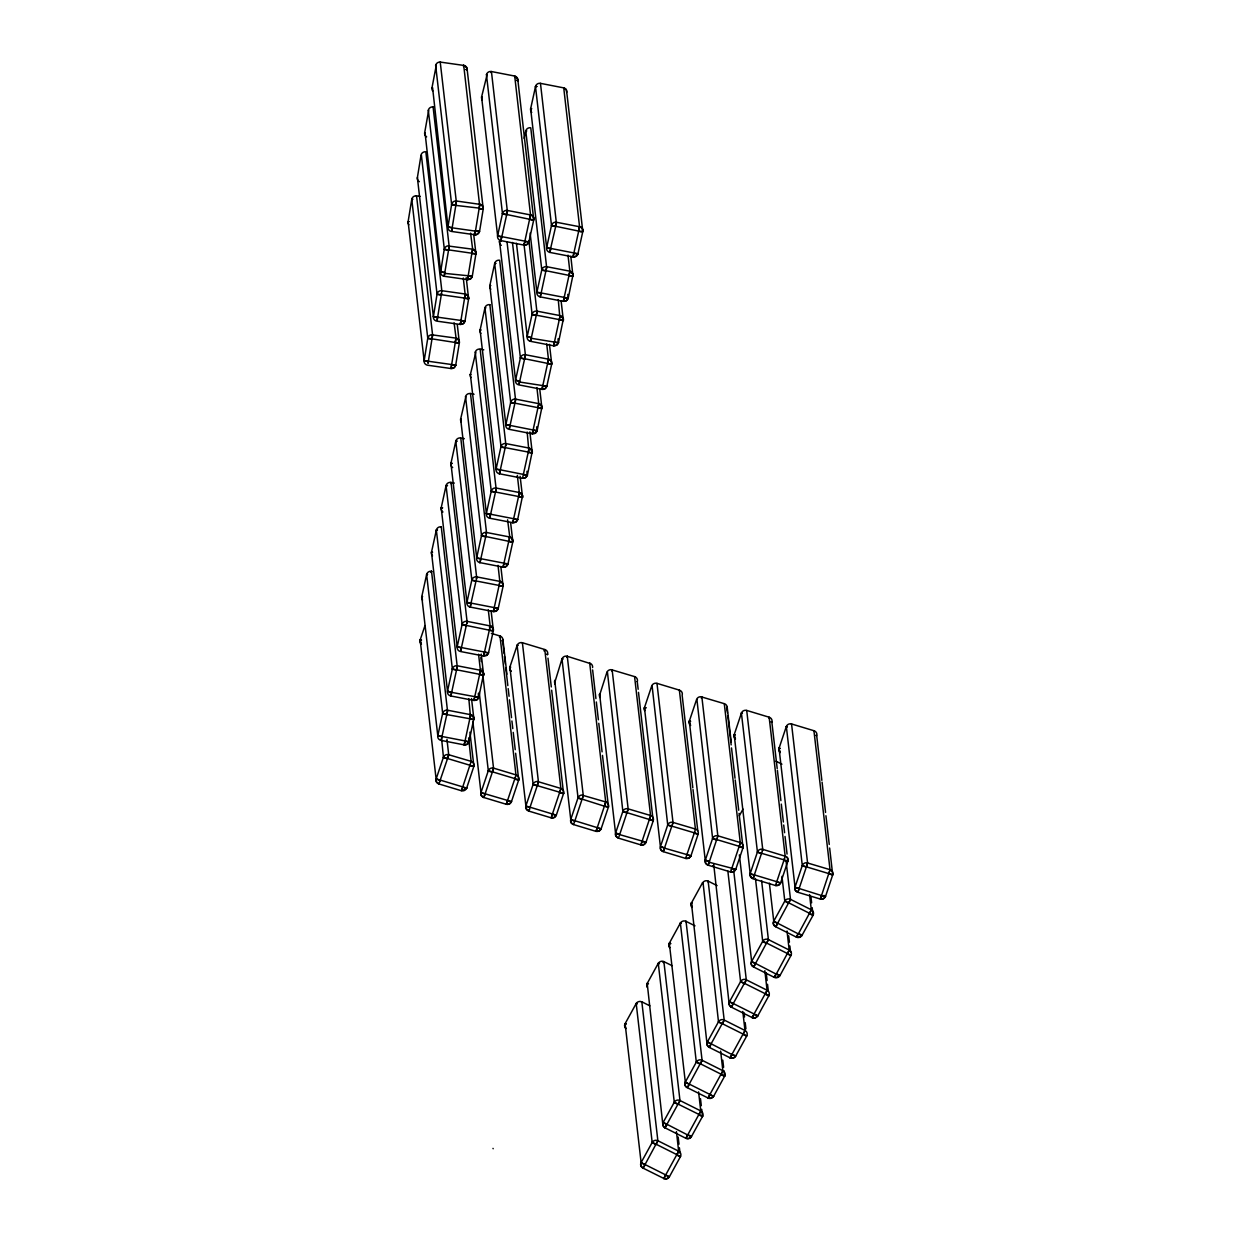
<?xml version="1.0" encoding="UTF-8"?>
<svg xmlns="http://www.w3.org/2000/svg" width="1241" height="1241" viewBox="0 0 1241 1241"><rect width="100%" height="100%" fill="white"/><g stroke="black" fill="none" stroke-linecap="round" stroke-linejoin="round"><path stroke-width="1.5" d="M454.113 322.862L456.067 338.126L432.582 334.915L416.557 195.876L420.156 196.388M441.843 290.89L425.834 151.805A4.204 4.049 -6.6 0 0 421.025 155.218L417.379 177.634L433.388 316.533A4.204 4.049 -6.6 0 0 436.894 321.14L460.38 324.459L460.473 323.187M470.587 233.137L472.635 249.193L449.133 246.121L433.093 106.943M416.387 195.861L416.418 195.861A4.204 4.049 -6.6 0 0 411.764 199.305L427.773 338.204L455.261 342.485C461.699 345.153 458.1 337.769 455.881 338.11A4.204 4.049 -6.6 0 1 459.372 342.687L455.726 365.102L454.051 367.755L450.917 368.515L427.633 365.211A4.204 4.049 -6.6 0 1 424.127 360.619L408.103 221.72L411.764 199.305L412.741 199.181M465.127 294.179L463.281 277.984M432.985 106.928L433.125 106.959A4.204 4.049 -6.6 0 0 428.316 110.371L444.34 249.27L475.908 253.8L475.179 250.744L472.449 249.193A4.204 4.049 -6.6 0 1 475.939 253.753L472.294 276.169L470.618 278.837L467.485 279.582L443.999 276.262L444.743 273.532M431.449 571.294L431.604 571.325A4.204 4.049 -6.6 0 0 426.625 574.49L421.769 596.719L437.778 735.618A4.204 4.049 -6.6 0 0 441.02 740.381L464.087 744.848L467.252 744.259L469.082 741.684L473.953 717.887L470.68 714.692L447.427 710.193L431.527 571.294L431.232 572.566M451.119 694.712L450.716 695.953L473.814 700.42L476.978 699.815L478.793 697.24L483.68 673.444L480.407 670.264L457.138 665.75L441.284 526.944M476.125 580.54L470.122 607.066L493.251 611.534L496.416 610.944L498.246 608.369L503.101 586.155L502.512 583.115L499.859 581.377L476.591 576.879L460.768 437.995L464.32 438.694M490.009 516.954L489.512 518.18L512.704 522.663L515.868 522.058L517.683 519.498L522.57 495.686L519.296 492.506L496.028 488.008L480.143 349.264M491.25 71.513L491.265 71.513A4.204 4.049 -6.6 0 0 486.456 74.724L502.465 213.623L529.705 219.285C534.421 221.906 535.243 216.151 530.528 214.926L507.259 210.427L491.436 71.544L514.705 76.058L530.528 214.926A4.204 4.049 -6.6 0 1 533.77 219.688L528.914 241.917L527.099 244.477L523.919 245.082L500.666 240.568L501.705 237.31M499.627 472.914L499.208 473.736L522.414 478.219L525.595 477.63L527.409 475.055L532.296 451.259L529.023 448.063L505.754 443.564L489.869 304.821M532.389 433.062L535.305 433.187L537.136 430.611L542.007 406.815L538.734 403.635L515.48 399.121L499.658 260.253A4.204 4.049 -6.6 0 0 494.678 263.433L489.823 285.647L505.832 424.546A4.204 4.049 -6.6 0 0 509.074 429.308L532.342 433.823L532.513 432.551M530.822 340.065L530.419 341.306L553.517 345.774L556.682 345.169L558.497 342.594L563.383 318.797L560.11 315.617L536.841 311.119L528.93 240.738M540.781 294.675L540.114 296.863L563.243 301.33L566.408 300.741L568.223 298.166L573.109 274.37L569.836 271.174L546.567 266.675L530.76 127.807A4.204 4.049 -6.6 0 0 525.781 130.972L524.152 138.387M540.487 83.364L540.316 83.333A4.204 4.049 -6.6 0 0 535.491 86.544L551.5 225.443L578.74 231.09C583.456 233.711 584.294 227.972 579.563 226.746L556.294 222.232L540.471 83.349L563.74 87.878L579.563 226.746A4.204 4.049 -6.6 0 1 582.805 231.509L577.949 253.722L576.134 256.298L572.954 256.887L549.701 252.388L555.828 225.893M467.066 621.493L451.041 482.439L454.346 483.09M476.777 577.096L476.792 576.91A4.204 4.049 -6.6 0 0 471.797 580.09L466.942 602.304A4.204 4.049 -6.6 0 0 470.199 607.066L470.029 607.035M437.328 530L436.351 530.062L452.36 668.961L483.618 675.073A4.204 4.049 -6.6 0 0 480.407 670.264L478.561 654.24M488.287 609.796L490.133 625.914L467.066 621.353A4.204 4.049 -6.6 0 0 462.086 624.518L457.215 646.747A4.204 4.049 -6.6 0 0 460.473 651.509L483.726 656.008L483.912 654.736M507.46 210.598L507.46 210.458A4.204 4.049 -6.6 0 0 502.465 213.623L497.61 235.837A4.204 4.049 -6.6 0 0 500.868 240.614L501.1 239.901M499.844 581.564L498.013 565.353M483.773 349.822L480.22 349.14A4.204 4.049 -6.6 0 0 475.241 352.304L491.25 491.203L522.554 497.269A4.204 4.049 -6.6 0 0 519.296 492.506L517.326 475.381M525.393 354.864L512.455 242.46M495.655 263.371L494.678 263.433L510.687 402.332L541.96 408.444A4.204 4.049 -6.6 0 0 538.734 403.635L536.888 387.595M546.707 266.722L546.769 266.706A4.204 4.049 -6.6 0 0 541.79 269.871L536.919 292.1A4.204 4.049 -6.6 0 0 540.176 296.863L540.409 296.149M548.46 359.332L546.707 343.974M556.48 222.449L556.495 222.263A4.204 4.049 -6.6 0 0 551.5 225.443L546.645 247.657A4.204 4.049 -6.6 0 0 549.903 252.419L549.903 252.419M570.829 256.36L572.939 276.014A4.204 4.049 -6.6 0 0 569.836 271.174L567.99 255.15M506.561 803.439L506.188 804.261A4.219 4.049 -6.6 0 0 511.478 801.593L480.981 792.596L488.349 770.599L518.769 779.782L511.478 801.593L509.384 803.982L506.173 804.246L483.742 797.482L481.291 795.497L472.914 722.014M537.058 785.755A5.864 1.489 18.5 0 1 533.056 784.421L563.616 793.371L556.325 815.166L525.889 805.952L509.88 667.053L517.171 645.258A5.864 1.489 18.5 0 1 518.133 645.475L517.125 645.413L533.134 784.312L525.827 806.138A5.864 1.474 18.5 0 0 529.798 807.364M761.369 853.436A5.864 1.489 18.5 0 1 757.367 852.102L787.942 861.006L780.62 882.863L750.185 873.633L734.176 734.734L741.482 712.939A5.864 1.489 18.5 0 1 742.428 713.172L741.42 713.11L757.429 852.009L750.138 873.819A5.864 1.474 18.5 0 0 754.094 875.045M547.56 654.596L547.576 654.534A5.864 1.489 18.5 0 0 546.707 654.116L547.56 654.596A4.204 4.049 -6.6 0 0 544.846 649.539L522.399 642.745L538.423 781.768L560.87 788.438A4.204 4.049 -6.6 0 1 563.569 793.511L551.671 690.213M637.238 681.604L638.169 689.282M432.582 334.791L432.582 334.791A4.204 4.049 -6.6 0 0 427.773 338.204L424.174 360.681L455.726 365.102A4.219 4.049 -6.6 0 1 450.917 368.515L451.212 367.274M462.753 787.151A5.864 1.489 18.6 0 0 466.632 788.206L473.814 766.473A4.204 4.049 -6.6 0 0 471.146 761.354L448.699 754.73L446.962 739.372M462.598 787.383L471.13 761.447L468.633 737.883M493.546 768.303L482.827 674.887M515.977 775.067L499.999 635.997L491.358 633.391M560.87 788.438L544.783 649.586M555.316 684.179A4.219 4.049 -6.6 0 1 554.743 680.58L570.751 819.479L601.125 828.848L608.4 807.084A4.204 4.049 -6.6 0 0 605.732 801.965L583.254 795.465L567.277 656.303A4.204 4.049 -6.6 0 0 561.987 658.955L555.347 680.564A5.864 1.474 18.5 0 0 554.743 680.456M605.717 802.043L589.692 663.051M640.744 844.857A4.219 4.049 -6.6 0 0 646.049 842.205L643.97 844.594L640.759 844.857L618.328 838.094C613.612 835.534 615.257 831.315 619.662 834.619L646.049 842.205L653.262 820.627A4.204 4.049 -6.6 0 0 650.579 815.508L628.148 808.868L612.139 669.845A4.204 4.049 -6.6 0 0 606.849 672.498L599.946 694.076A5.864 1.474 18.5 0 0 599.605 693.998M650.579 815.647L634.57 676.609L612.077 669.892M687.049 854.832A5.864 1.489 18.6 0 0 690.927 855.887L698.125 834.154A4.204 4.049 -6.6 0 0 695.441 829.05L672.994 822.411L656.985 683.357L679.432 690.151A4.204 4.049 -6.6 0 1 682.147 695.208L692.819 787.818M695.425 829.174L679.37 690.198M717.856 835.953L701.863 696.915A4.204 4.049 -6.6 0 0 696.558 699.567L689.267 721.331L690.663 721.316A5.864 1.474 18.5 0 0 689.313 721.068L689.313 721.192A4.219 4.049 -6.6 0 0 690.601 725.504L689.313 721.192L705.586 863.178L708.037 865.163L730.468 871.942L733.679 871.663L735.773 869.289L743.08 847.463L712.629 838.342L705.338 860.091A5.864 1.474 18.5 0 0 709.247 861.518M740.288 842.763L724.294 703.678L701.785 696.992M757.429 852.009L757.429 852.009A4.204 4.049 -6.6 0 1 762.734 849.356L785.165 856.212L769.156 717.22L746.71 710.426L762.734 849.418M798.956 888.587A5.864 1.474 18.5 0 1 795 887.268L802.291 865.535L786.344 726.466L779.038 748.276L795.047 887.222L821.526 895.537A5.864 1.489 18.6 0 0 825.513 896.498L832.742 874.734A4.204 4.049 -6.6 0 0 830.027 869.662L807.581 862.991L791.556 723.968L814.018 730.747A4.204 4.049 -6.6 0 1 816.718 735.82L821.852 780.341M830.027 869.724L813.941 730.809M701.708 1109.283L702.53 1116.404A4.204 4.049 -6.6 0 0 700.793 1110.943L679.975 1100.503A4.204 4.049 -6.6 0 0 674.282 1102.225L663.221 1122.345L687.809 1135.05C693.797 1135.624 690.492 1139.688 685.792 1138.245L664.974 1127.805L662.927 1125.432L647.213 983.446L658.351 963.171A5.864 1.35 28.8 0 1 659.39 963.652L658.273 963.326L674.282 1102.225L702.623 1116.248L691.392 1136.678A5.864 1.35 28.8 0 1 687.902 1134.972M743.157 1034.389A5.864 1.35 28.8 0 0 746.71 1036.064L746.741 1035.94A4.204 4.049 -6.6 0 0 745.003 1030.495L724.186 1020.04A4.204 4.049 -6.6 0 0 718.492 1021.777L707.432 1041.882L732.019 1054.586C737.883 1055.191 734.61 1059.271 730.003 1057.782L709.185 1047.342L707.137 1044.969L691.423 902.983L702.561 882.708A5.864 1.35 28.8 0 1 703.073 882.972L718.492 1021.777L746.772 1035.925L735.603 1056.215A5.864 1.35 28.8 0 1 732.112 1054.509M733.167 1003.705A5.864 1.334 28.8 0 1 729.506 1001.735L740.66 981.46L768.939 995.561L757.801 1015.836L755.319 1017.822L752.108 1017.558L731.29 1007.118L729.243 1004.745L713.746 864.651M447.629 710.224L447.629 710.224A4.204 4.049 -6.6 0 0 442.634 713.404L437.825 735.68L469.082 741.684A4.219 4.049 -6.6 0 1 464.087 744.848L464.367 744.011M496.229 488.039L496.229 488.039A4.204 4.049 -6.6 0 0 491.25 491.203L486.379 513.417A4.204 4.049 -6.6 0 0 489.637 518.195L490.242 516.008M505.956 443.595L505.956 443.595A4.204 4.049 -6.6 0 0 500.961 446.76L496.105 468.989A4.204 4.049 -6.6 0 0 499.363 473.752L499.363 473.752M537.772 784.11L529.938 807.55C529.535 814.065 524.834 807.674 525.889 805.952A4.219 4.049 -6.6 0 0 528.604 811.025L551.035 817.788L554.246 817.509L556.325 815.135A5.864 1.489 18.6 0 1 552.478 814.22M754.187 875.37C753.721 881.777 749.176 875.293 750.185 873.633A4.219 4.049 -6.6 0 0 752.899 878.706L775.33 885.469L778.541 885.19L780.636 882.816A4.219 4.049 -6.6 0 1 775.33 885.469M441.765 291.588L441.734 291.775M424.996 625.557L420.156 639.968L421.428 644.296M465.049 294.877L465.034 295.079M509.88 666.929A5.864 1.474 18.5 0 1 510.703 667.084L509.694 668.62L511.152 671.365M554.743 680.58L554.991 683.667M600.07 697.551A4.219 4.049 -6.6 0 1 599.605 694.122L599.853 697.209M479.631 205.292L463.715 65.416L440.229 62.081L456.238 200.995L479.926 204.346L479.522 206.053M637.331 681.511L637.285 681.681A4.204 4.049 -6.6 0 0 634.57 676.609M479.615 205.386L479.429 206.689M449.009 247.145L449.133 246.09L448.761 248.789M472.294 250.434L472.045 252.094M465.003 295.234L464.786 296.801M448.963 247.471L448.684 249.363M464.972 295.513L464.692 297.375M472.263 250.666L471.968 252.668M456.238 202.748L456.44 201.011L456.145 203.4M455.664 339.832L455.85 338.421L455.571 340.468M441.61 292.69L441.486 293.496M456.207 202.997L455.974 204.517M455.618 340.205L455.4 341.601M479.491 206.301L479.259 207.821M432.023 338.886L432.566 335.117L432.287 337.164M432.24 337.443L428.3 361.751M441.532 293.217L441.408 294.07M456.099 203.664L451.879 229.616M455.525 340.748L455.307 342.19M479.383 206.968L475.194 232.796M665.797 1175.196A5.864 1.35 28.8 0 0 669.349 1176.871L680.518 1156.488L652.27 1142.294L641.116 1162.569C639.177 1166.664 643.97 1170.092 644.886 1164.834L657.87 1140.727L641.83 1001.813L649.865 1005.846M671.97 965.622L663.873 961.635L679.975 1100.503L664.99 1127.821A4.219 4.049 -6.6 0 1 663.221 1122.345L663.128 1122.531A5.864 1.334 28.8 0 0 666.851 1124.393M641.519 1002.201L641.768 1001.875A4.204 4.049 -6.6 0 0 636.168 1003.566L625.107 1023.67L641.116 1162.569A4.219 4.049 -6.6 0 0 642.869 1168.029L663.78 1178.438L678.672 1151.276L676.423 1131.59M710.007 1094.733A5.864 1.35 28.8 0 0 713.559 1096.408L724.728 1076.025L696.48 1061.831L685.327 1082.121C683.388 1086.201 688.181 1089.629 689.096 1084.37L702.08 1060.279L686.04 921.349L694.991 925.848M687.731 1135.019A5.864 0.915 -63.4 0 1 685.854 1138.307L700.777 1111.036L698.59 1091.925M700.033 1064.08A5.864 1.35 28.8 0 1 696.31 1062.094L680.378 923.102L681.247 923.304A5.864 1.35 28.8 0 0 680.409 922.994L669.318 943.222L685.327 1082.121A4.219 4.049 -6.6 0 0 687.08 1087.566L707.99 1097.975L722.883 1070.812L720.633 1051.127M733.772 871.182L746.291 979.816L731.306 1007.134A4.219 4.049 -6.6 0 1 729.537 1001.658L757.801 1015.836A5.864 1.35 28.8 0 1 754.218 1014.269M731.942 1054.555A5.864 0.915 -63.4 0 1 730.065 1057.844L744.988 1030.573L742.801 1011.462M776.323 974.045A5.864 1.35 28.8 0 0 779.875 975.721L791.044 955.337L762.796 941.143L751.643 961.434C749.704 965.514 754.466 968.833 755.412 963.683L768.396 939.592L761.586 880.598M757.801 1015.836L757.801 1015.836A4.219 4.049 -6.6 0 1 752.108 1017.558L767.093 990.349L764.844 970.664M786.111 861.301L790.501 899.353L777.518 923.444C776.602 928.718 771.824 925.29 773.748 921.194L784.901 900.904L813.134 915.129L802.012 935.373A5.864 1.35 28.8 0 1 798.428 933.821M739.372 854.878L751.643 961.434L776.23 974.123C785.662 975.612 769.823 980.592 776.23 974.123L789.198 950.125L787.011 930.998M769.373 883.142L773.748 921.194L798.335 933.899C808.589 935.109 791.727 940.476 798.335 933.899L811.304 909.886L809.566 894.575M464.739 297.08L464.553 298.243A5.864 1.582 9.2 0 0 468.648 298.74M472.03 252.233L471.844 253.397M441.455 293.776L441.269 294.955M448.746 248.929L448.559 250.108A5.864 1.613 9.3 0 1 444.216 249.41L440.679 271.701A4.204 4.049 -6.6 0 0 444.2 276.293L448.653 249.519M441.362 294.365L437.468 318.239M455.928 204.812L451.631 204.424L435.653 65.478A4.204 4.049 -6.6 0 1 440.431 62.112L440.369 62.236M455.385 341.74L451.584 365.04M464.646 297.669L460.768 321.543M471.937 252.823L468.059 276.696M479.212 208.116L455.835 205.401M711.062 1043.945A5.864 1.334 28.8 0 1 707.401 1041.975L707.432 1041.882A4.219 4.049 -6.6 0 0 709.185 1047.342L724.186 1020.04L708.146 881.126L717.096 885.624M483.245 209.046A5.864 1.582 9.2 0 1 479.228 208.597L483.23 208.907A4.204 4.049 -6.6 0 0 479.724 204.315L482.47 205.897L483.23 208.907L479.584 231.322A4.219 4.049 -6.6 0 1 474.776 234.751L451.491 231.446A4.204 4.049 -6.6 0 1 447.985 226.855L451.631 204.424A4.204 4.049 -6.6 0 1 456.44 201.011L456.269 200.995M460.38 323.715L463.312 323.684L465.003 321.016L468.648 298.6L467.888 295.591L465.142 294.008L441.843 290.704A4.204 4.049 -6.6 0 0 437.034 294.117L433.435 316.595L465.003 321.016A5.864 1.582 9.2 0 1 460.985 320.705M460.861 320.969L460.675 322.086M428.254 362.031L428.021 363.38M428.331 361.596L428.129 362.729M468.028 276.836L467.485 279.582A4.219 4.049 -6.6 0 0 472.294 276.169L444.774 273.392M475.148 233.044C473.504 238.551 484.316 228.933 475.474 231.121L452.189 227.832L451.988 228.964M437.592 317.51L437.235 319.666M451.538 365.335L451.305 366.684M451.615 364.901L451.429 366.033M468.183 275.967L467.485 279.582M475.474 231.121L474.853 234.549M437.452 318.379L437.189 319.883M460.737 321.683L460.52 322.97M451.941 229.228L451.724 230.5M460.644 322.226L460.411 323.482M451.833 229.849L451.693 230.593M507.274 211.73L507.429 210.799L507.15 212.304M476.591 578.182L476.746 577.313L476.404 579.144M556.309 223.535L556.449 222.666L556.123 224.497M499.658 582.649L499.813 581.781L499.471 583.611M579.361 228.003L579.563 226.746L579.252 228.592M451.259 367.01L450.979 368.344M486.317 533.739L486.503 532.482L509.772 536.996L507.6 519.824M509.384 538.222L509.601 536.965A4.204 4.049 -6.6 0 1 512.828 541.712L507.972 563.926L506.142 566.501L502.977 567.106L479.724 562.592L480.189 561.785M448.715 754.683L448.699 754.73A4.204 4.049 -6.6 0 0 443.409 757.243L436.118 779.069L420.156 639.968L421.506 640.092M628.148 808.868L628.148 808.837A4.204 4.049 -6.6 0 0 622.858 811.397L615.552 833.207L599.605 694.122M673.01 822.364L672.994 822.411A4.204 4.049 -6.6 0 0 667.72 824.924L660.414 846.75L644.451 707.665L651.758 685.87A5.864 1.489 18.5 0 1 652.114 685.963L667.72 824.924L698.202 833.983M496.028 489.419L496.214 488.256L495.95 489.761M525.191 356.105L525.362 355.066L525.098 356.57M536.841 312.53L537.043 311.15L536.779 312.872M489.916 627.201L490.133 625.821A4.204 4.049 -6.6 0 1 493.375 630.583L488.52 652.813L486.705 655.372L483.773 655.264M519.079 493.887L519.281 492.739L519.017 494.228M507.228 211.947L506.855 213.793M476.56 578.399L476.358 579.407M495.981 489.652L495.826 490.397M525.16 356.214L524.912 357.501M536.81 312.639L536.639 313.508M556.263 223.768L555.859 225.753M489.9 627.31L489.73 628.179M499.627 582.882L499.425 583.875M519.048 494.12L518.893 494.864M579.33 228.235L573.109 256.515L573.838 253.459M463.451 66.502L463.715 65.416A4.204 4.049 -6.6 0 1 467.221 70.008L483.23 208.907M447.349 711.962L447.598 710.504L447.225 712.598M505.676 445.333L505.925 443.875L505.552 445.969M470.417 716.429L468.834 698.667M480.127 671.986L480.391 670.543L480.003 672.622M528.744 449.8L527.177 432.039M559.831 317.339L558.264 299.593M530.217 216.772L530.528 214.926L524.322 243.732M457.045 667.642L457.34 665.797L456.859 668.558M466.771 623.199C467.438 619.616 466.352 625.371 466.74 623.323M515.372 401.014L515.682 399.152L515.077 402.503M546.474 268.552L546.738 267.048L540.936 293.993M538.439 405.481L538.703 403.961L538.253 406.396M569.541 273.02L569.805 271.515L569.433 273.547M507.104 212.552L506.669 214.662M530.171 217.02L529.705 219.285M447.303 712.21L441.687 737.93M456.998 667.891L451.507 693.083M495.904 490.009L495.717 490.955M505.63 445.566L505.475 446.372M515.325 401.262L509.865 426.315M525.052 356.819L524.602 358.928A5.864 1.582 12.4 0 1 520.289 358.013M536.701 313.244L536.283 315.214M546.412 268.816L546.071 270.491M470.355 716.678L470.168 717.608M480.065 672.358L479.926 673.025M518.971 494.476L518.785 495.423M528.697 450.049L528.495 450.979M538.392 405.729L532.777 431.465M569.479 273.284L563.554 300.306M579.206 228.84L578.74 231.09M528.557 450.747L529.038 448.094A4.204 4.049 -6.6 0 1 532.265 452.841L501.023 446.838L484.952 307.861L485.929 307.815A5.864 1.551 12.3 0 0 484.936 307.721M554.277 342.904L560.141 315.648A4.204 4.049 -6.6 0 1 563.367 320.38L532.11 314.376L523.95 243.919M536.593 313.787L531.086 338.979M556.061 224.761L555.704 226.483M479.957 672.901L474.574 697.551M489.699 628.318C488.349 620.717 498.013 633.577 489.311 630.18L462.133 624.58L446.062 485.619L447.458 485.603M559.66 318.254L559.288 319.976M569.402 273.672L569.138 274.959M485.991 535.383L486.503 532.482L470.479 393.552L474.046 394.266M509.058 539.851C508.857 531.8 516.814 545.28 508.748 541.293L481.524 535.647L465.546 396.701A4.204 4.049 -6.6 0 1 470.494 393.568L470.308 393.537M500.014 471.301L505.413 446.651M524.85 357.78L519.684 381.437M484.409 652.549L489.59 628.877M523.299 474.791L528.48 451.119M485.898 535.817L480.205 561.692M495.593 491.514L490.521 514.751M499.254 584.728L494.011 608.679M508.965 540.285L503.737 564.236M447.039 713.451L446.807 714.583L442.68 713.466L426.625 574.49L427.602 574.443A5.864 1.551 12.3 0 0 426.609 574.366M461.218 648.64L466.492 624.58M464.491 743.514L470.68 714.692A4.204 4.049 -6.6 0 1 473.938 719.47L446.807 714.583A5.864 1.582 12.4 0 1 442.51 713.528M512.998 521.732L518.722 495.733M528.433 451.29L528.201 452.422A5.864 1.551 12.3 0 0 532.28 452.965M547.762 362.977L548.429 359.533L542.627 386.478M506.793 214.088L501.736 237.171M486.441 74.584A5.864 1.551 12.3 0 1 487.108 74.631L481.601 96.938L497.61 235.837L528.914 241.917A5.864 1.551 12.3 0 1 524.943 241.39M450.886 482.408L450.933 482.423A4.204 4.049 -6.6 0 0 446.062 485.619L441.207 507.833L457.215 646.747L488.52 652.813A5.864 1.551 12.3 0 1 484.548 652.285M460.597 437.98L460.628 437.98A4.204 4.049 -6.6 0 0 455.788 441.175L450.933 463.405L466.942 602.304L498.246 608.369A4.219 4.049 -6.6 0 1 493.251 611.534L494.073 608.385M512.967 521.825L512.75 522.616A4.219 4.049 -6.6 0 0 517.683 519.498L486.379 513.417L470.37 374.518L475.861 352.227A5.864 1.551 12.3 0 0 475.225 352.165M526.975 471.254L527.053 475.148L496.105 468.989L480.096 330.09L484.952 307.861A4.204 4.049 -6.6 0 1 489.947 304.697L489.792 304.666M536.888 86.513L535.538 86.482L530.636 108.758L546.645 247.657L577.949 253.722A4.219 4.049 -6.6 0 1 572.954 256.887L572.954 256.887M479.817 562.623L479.879 562.638A4.204 4.049 -6.6 0 1 476.668 557.861L481.524 535.647A4.204 4.049 -6.6 0 1 486.503 532.482L486.332 532.451M530.698 340.577L530.45 341.306A4.204 4.049 -6.6 0 1 527.208 336.528L532.063 314.314A4.204 4.049 -6.6 0 1 537.043 311.15L536.857 311.119M531.241 338.297L558.155 342.687L558.062 338.793M508.748 541.293L508.779 541.154A5.864 1.551 12.3 0 0 512.843 541.852L510.625 522.678M518.474 496.865L518.505 496.71A5.864 1.551 12.3 0 0 522.554 497.408M507.026 241.824L520.413 357.889L547.669 363.396M525.765 130.832A5.864 1.551 12.3 0 1 526.805 130.925L525.781 130.972L541.79 269.871L569.045 275.393A5.864 1.551 12.3 0 0 573.094 276.076M542.875 385.656A5.864 1.551 12.3 0 0 546.862 386.308L546.816 386.23A4.219 4.049 -6.6 0 1 541.867 389.348L545.032 388.743L546.847 386.184L551.718 363.954L551.128 360.914L548.46 359.192L525.393 354.724A4.204 4.049 -6.6 0 0 520.413 357.889L515.558 380.103A4.204 4.049 -6.6 0 0 518.8 384.881L542.053 389.379L542.472 387.161M501.767 237.031L501.178 239.575M524.803 241.638L524.229 244.151M546.816 386.23L519.56 382.011M490.552 514.612L490.273 515.868M478.359 693.44L478.452 697.333L451.662 692.369L451.181 694.495M465.003 741.28L464.46 743.623M554.432 342.19L554.184 343.323M519.591 381.871L519.436 382.554M461.249 648.5L461.094 649.183M542.658 386.339L542.503 387.021M484.316 652.968L484.161 653.65M500.107 470.882L499.782 472.294M441.78 737.511L441.3 739.543M550.678 249.41L549.965 252.295M503.768 564.081L503.163 566.579L503.644 564.624M564.035 298.305L563.507 300.493M519.467 382.43L519.203 383.531M509.741 426.857L509.477 427.974M540.812 294.536L541.092 293.279A5.864 1.52 12.3 0 1 536.888 292.193L530.124 233.106M531.117 338.84L530.884 339.848M461.125 649.059L460.876 650.16M451.414 693.486L451.072 694.913M542.534 386.897L542.27 387.999M532.808 431.325L532.544 432.442M484.192 653.526L483.928 654.628M474.481 697.954L474.233 698.962M493.158 1148.732L493.003 1148.39M540.843 294.381L540.58 295.513M490.304 515.713L490.055 516.737M480.577 560.156L480.003 562.437M470.851 604.584L470.292 606.865M523.082 475.737L522.802 476.994M554.184 343.292L553.951 344.315M493.918 609.067L493.329 611.41M519.405 382.693L519.126 383.841M509.648 427.261L509.399 428.285M499.952 471.564L499.735 472.511M531.055 339.119L530.776 340.267M461.047 649.446L460.799 650.47M532.715 431.728L532.467 432.752M554.122 343.586L553.889 344.533M513.293 520.475L512.75 522.678M484.099 653.914L483.85 654.938M474.419 698.233L474.186 699.179M441.563 738.457L443.456 757.305L473.86 766.426A5.864 1.489 18.5 0 1 469.998 765.511L469.889 765.604M606.849 672.498L606.88 672.358A5.864 1.489 18.5 0 1 607.485 672.482L622.858 811.397L653.154 820.642L638.51 692.369M646.003 842.36L646.034 842.251A5.864 1.489 18.6 0 1 642.186 841.289M690.911 855.747L664.524 848.161C660.134 844.857 658.475 849.123 663.175 851.636L685.606 858.4L688.817 858.12L690.911 855.747A4.219 4.049 -6.6 0 1 685.606 858.4L694.619 832.028M524.276 243.95L524.198 244.244M519.172 383.64L519.079 384.027M509.43 428.176L509.353 428.471M460.845 650.268L460.737 650.656M431.263 572.458L431.558 571.418M491.11 72.63L491.281 71.978M450.716 483.525L450.886 482.873M499.689 472.681L499.425 473.628M553.796 344.92L553.858 344.688M464.429 743.778L464.212 744.879M460.333 324.459L460.24 324.351A4.219 4.049 -6.6 0 0 465.003 321.016M448.528 755.443L448.389 755.94M517.171 645.258L517.125 645.413A4.204 4.049 -6.6 0 1 522.43 642.76L522.352 642.822M672.839 823.093L663.609 850.737M741.482 712.939L741.42 713.11A4.204 4.049 -6.6 0 1 746.725 710.457L746.663 710.504M450.995 695.224L450.747 695.937A4.204 4.049 -6.6 0 1 447.505 691.175L431.48 552.276L436.351 530.062A4.204 4.049 -6.6 0 1 441.331 526.882L441.331 526.882M515.822 775.749L515.667 776.245M538.237 782.528L538.129 782.916M784.979 856.973L784.839 857.469M484.13 796.675L483.757 797.498A4.219 4.049 -6.6 0 1 481.027 792.41L480.981 792.58A5.864 1.474 18.5 0 0 484.936 793.837M727.071 708.658A5.864 1.489 18.5 0 0 726.637 708.456L727.443 712.551M560.653 789.385L560.854 788.562L560.529 789.788M583.084 796.148L574.754 821.216M627.946 809.69L619.616 834.759M650.362 816.454L641.333 843.57M696.915 699.521L712.629 838.528A4.204 4.049 -6.6 0 1 717.872 835.813L740.303 842.577A4.204 4.049 -6.6 0 1 743.018 847.65L743.08 847.463M695.224 829.996L694.2 833.3M762.517 850.302L762.719 849.48L762.439 850.597M807.379 863.829L807.581 863.022L807.27 864.232M493.266 769.373L493.499 768.52L492.987 770.304M727.055 708.564L727.009 708.751A4.204 4.049 -6.6 0 0 724.294 703.678L724.217 703.756M448.451 755.738L447.784 757.848M515.729 776.044L506.592 803.346M538.191 782.714L537.369 785.367M762.47 850.488L754.047 875.789M560.56 789.679L551.531 816.702M582.991 796.443L582.758 797.249M627.853 809.985L627.434 811.35M650.284 816.749L650.02 817.602M807.302 864.139L798.258 891.147M503.055 566.982L502.977 567.106A4.219 4.049 -6.6 0 0 507.972 563.926L476.715 557.923L460.659 418.962L465.871 396.655A5.864 1.551 12.3 0 0 465.499 396.608M717.546 837.163L717.825 836.139L708.627 863.876M672.731 823.481L672.513 824.21M740.024 843.771L731.383 869.693M447.877 757.568L438.895 783.955A4.219 4.049 -6.6 0 1 436.165 778.867L436.429 781.954L438.88 783.94L461.311 790.719A4.219 4.049 -6.6 0 0 466.616 788.066L436.165 778.883A5.864 1.474 18.5 0 0 440.074 780.294M448.358 756.048L448.017 757.165M493.204 769.591L484.657 795.233M560.498 789.896L560.156 791.044M739.915 844.159L739.605 845.152M605.174 804.075L605.701 802.198L596.378 830.291M784.622 858.167L784.452 858.725M829.484 871.709L829.996 869.879L821.294 896.235M466.554 788.237C468.633 786.81 458.689 794.24 462.645 787.244M421.288 644.157A4.219 4.049 -6.6 0 1 420.156 639.968L420.156 639.968A5.864 1.474 18.5 0 1 421.366 640.092M509.849 667.1L509.88 667.053A4.219 4.049 -6.6 0 0 510.718 670.947M735.308 738.922A4.219 4.049 -6.6 0 1 734.176 734.734L735.122 734.781M829.655 848.022L832.695 874.765L802.338 865.613A4.204 4.049 -6.6 0 1 807.596 862.883M649.958 817.819L649.524 819.2M625.991 1023.872L624.642 1025.19L625.588 1028.137M670.574 943.563C668.17 941.919 668.635 946.836 669.799 947.69M787.446 857.391L787.88 861.192A4.204 4.049 -6.6 0 0 785.165 856.119M473.907 766.302L469.905 732.174M605.065 804.416L604.476 806.216L578.027 797.823L570.689 819.68A5.864 1.474 18.5 0 0 574.661 820.906L574.567 821.775M651.758 685.854L651.711 686.025A4.204 4.049 -6.6 0 1 657.001 683.372L656.939 683.434M734.129 734.874L735.463 739.047M717.205 838.249L716.678 839.924M784.467 858.694L776.432 882.692M829.314 872.237L828.771 873.912M511.478 801.593L511.432 801.717A5.864 1.489 18.6 0 1 507.616 800.678M560.079 791.277L559.613 792.689M582.51 798.041L582.231 798.894M784.374 858.958L783.909 860.37A5.864 1.489 18.5 0 0 787.88 861.332M806.805 865.737L806.526 866.59M515.124 778.014L514.751 779.146A5.864 1.489 18.5 0 0 518.722 780.108M627.325 811.723L626.907 812.995M672.188 825.265L671.769 826.522M739.465 845.571L739.062 846.827M780.573 883.003L780.589 882.956A5.864 1.489 18.6 0 1 776.773 881.901M556.325 815.135L556.325 815.135A4.219 4.049 -6.6 0 1 551.035 817.788L551.051 817.803M649.338 819.758L649.384 819.618A5.864 1.489 18.5 0 0 653.309 820.72M562.793 658.971A5.864 1.489 18.5 0 0 561.971 658.816L578.042 797.916A4.204 4.049 -6.6 0 1 583.301 795.202M563.243 301.33L563.305 301.237A4.219 4.049 -6.6 0 0 568.223 298.166L567.789 294.35M522.414 478.219L522.477 478.173A4.219 4.049 -6.6 0 0 527.409 475.055M440.214 780.465L439.841 781.566M484.983 794.287L484.316 796.179M552.369 814.313L551.562 816.594M597.185 827.995L596.425 830.136M642.047 841.522L641.721 842.484M664.524 848.161L664.245 848.984M709.185 862.247L735.773 869.289A4.219 4.049 -6.6 0 1 730.468 871.942L731.476 869.429M799.049 888.913L798.304 891.054M562.049 658.769L562.933 659.002M574.614 821.635L573.885 823.652M787.228 726.683L786.282 726.637A5.864 1.489 18.5 0 1 787.383 726.73M797.839 892.155L797.777 892.263A4.219 4.049 -6.6 0 1 795.047 887.175L795.31 890.262L797.761 892.248L820.192 899.011A4.219 4.049 -6.6 0 0 825.498 896.359C823.031 893.039 818.951 900.733 821.17 896.607M636.168 1003.566L636.261 1003.38A5.864 1.35 28.8 0 1 637.285 1003.876L636.199 1003.519L652.177 1142.465A5.864 1.35 28.8 0 0 655.822 1144.543M658.273 963.326L658.413 963.295A4.204 4.049 -6.6 0 1 663.966 961.604L663.966 961.604A5.864 0.915 -63.4 0 0 663.315 962.442M702.484 882.878L702.623 882.832A4.204 4.049 -6.6 0 1 708.177 881.141L708.177 881.141A5.864 0.915 -63.4 0 0 707.68 881.731M780.015 752.31A4.219 4.049 -6.6 0 1 779.038 748.276L779.984 748.307M786.36 726.45L786.282 726.637A4.204 4.049 -6.6 0 1 791.587 723.984L791.494 724.061M825.42 896.545L823.403 898.732L820.317 898.856M462.288 788.314L461.373 790.672M507.15 801.857L506.312 804.059M619.29 835.689L618.825 837.008M709.014 862.759L708.502 864.17M753.876 876.301L753.442 877.511M776.308 883.065L775.827 884.383M779.022 748.339L780.31 752.589M663.966 849.759L663.578 850.814M484.533 795.574L484.207 796.489M641.55 842.965L641.147 844.051M483.54 655.977L483.602 655.884A4.219 4.049 -6.6 0 0 488.52 652.813M544.241 650.936L544.69 649.788L544.272 650.827M533.165 784.281L533.134 784.312A4.204 4.049 -6.6 0 1 538.439 781.659M479.243 692.431L488.318 770.847A4.204 4.049 -6.6 0 1 493.577 768.132L516.008 774.896A4.204 4.049 -6.6 0 1 518.722 779.969L515.635 753.256M484.238 796.396L483.881 797.296M701.32 698.109L701.506 697.644M708.549 864.077L708.44 864.357M499.487 637.083L499.968 635.981L499.596 636.804M529.085 809.985L528.666 810.978M611.658 670.885L611.751 670.652M753.38 877.666L753.023 878.55M566.889 657.11L567.261 656.287L566.935 656.985M680.456 922.947L680.378 923.102A4.204 4.049 -6.6 0 1 686.071 921.38L685.73 921.737A5.864 0.915 -63.4 0 1 685.994 921.303M713.591 1096.284L711.109 1098.285L707.897 1098.021A4.219 4.049 -6.6 0 0 713.591 1096.284L685.327 1082.121A5.864 1.334 28.8 0 0 688.957 1084.169M779.906 975.597L779.906 975.597A4.219 4.049 -6.6 0 1 774.213 977.334L753.396 966.879A4.219 4.049 -6.6 0 1 751.643 961.434L751.55 961.604A5.864 1.334 28.8 0 0 755.273 963.481M768.8 717.95L769.141 717.205A4.204 4.049 -6.6 0 1 771.871 722.293L777.207 768.582M735.618 1056.2L735.696 1056.06A4.219 4.049 -6.6 0 1 730.003 1057.782M589.553 663.315L567.277 656.303M691.408 1136.663L691.485 1136.523A4.219 4.049 -6.6 0 1 685.792 1138.245M618.421 837.985L618.421 837.985A4.219 4.049 -6.6 0 1 615.614 833.021L615.583 833.13A5.864 1.474 18.5 0 0 619.523 834.448M589.584 663.252L589.646 663.113A4.204 4.049 -6.6 0 1 592.577 667.565M595.959 831.284L595.959 831.284A4.219 4.049 -6.6 0 0 601.187 828.678L599.108 831.051L595.897 831.33L573.466 824.551L571.015 822.566L570.751 819.479A4.219 4.049 -6.6 0 0 573.466 824.551M663.252 851.59L663.252 851.59A4.219 4.049 -6.6 0 1 660.476 846.564L660.476 846.564A5.864 1.474 18.5 0 0 664.385 847.975M626.007 1028.572A4.219 4.049 -6.6 0 1 625.107 1023.67L625.107 1023.67A5.864 1.334 28.8 0 1 626.131 1023.949M669.551 947.364A4.219 4.049 -6.6 0 1 669.318 943.222L669.318 943.222A5.864 1.334 28.8 0 1 670.745 943.672M680.425 1156.628L680.425 1156.628A4.204 4.049 -6.6 0 0 678.687 1151.183L657.87 1140.727A4.204 4.049 -6.6 0 0 652.177 1142.465L652.208 1142.418M755.459 878.519L762.703 941.314A4.204 4.049 -6.6 0 1 768.396 939.592L789.214 950.032A4.204 4.049 -6.6 0 1 790.951 955.492L790.951 955.492A5.864 1.35 28.8 0 1 787.368 953.926M812.188 907.652L813.057 915.253A4.204 4.049 -6.6 0 0 811.319 909.793L790.501 899.353A4.204 4.049 -6.6 0 0 784.808 901.075L781.954 876.348M801.919 935.543L802.012 935.373A4.219 4.049 -6.6 0 1 796.319 937.095L775.501 926.655A4.219 4.049 -6.6 0 1 773.748 921.194L773.748 921.194A5.864 1.334 28.8 0 0 777.378 923.242M739.326 815.818L743.002 809.116M647.228 987.262A4.219 4.049 -6.6 0 1 647.213 983.446L648.469 983.803A5.864 1.334 28.8 0 0 647.259 983.337M768.924 995.592L768.846 995.716A4.204 4.049 -6.6 0 0 767.109 990.256L746.291 979.816A4.204 4.049 -6.6 0 0 740.598 981.538L727.862 871.135M669.271 1176.918L666.898 1178.748L663.687 1178.469A4.219 4.049 -6.6 0 0 669.38 1176.747L641.116 1162.569A5.864 1.334 28.8 0 0 644.746 1164.632M691.361 903.091L691.904 907.45A4.219 4.049 -6.6 0 1 691.423 902.983L691.749 902.998M647.15 983.555L646.902 986.533M740.598 981.538L740.598 981.538A5.864 1.35 28.8 0 0 744.243 983.617M784.808 901.075L784.808 901.075A5.864 1.35 28.8 0 0 788.454 903.153M696.434 1061.955L696.387 1062.001A4.204 4.049 -6.6 0 1 702.08 1060.279L722.898 1070.719A4.204 4.049 -6.6 0 1 724.635 1076.18L724.03 1070.828M663.237 962.551L663.873 961.635M432.597 87.832L447.985 226.855L452.189 227.832M417.534 177.556L417.379 177.634A4.204 4.049 -6.6 0 0 419.349 181.698M408.91 224.776A4.204 4.049 -6.6 0 1 408.103 221.72L408.739 221.612M421.382 155.109L437.034 294.117L468.602 298.647L466.228 277.674M459.341 342.733L457.324 324.878M519.715 381.297L515.558 380.103L499.534 241.204L500.93 241.188A5.864 1.551 12.3 0 0 499.534 241.08M533.739 219.735L517.776 79.207L514.519 76.027A4.204 4.049 -6.6 0 1 517.761 80.789L516.721 80.339M480.919 333.426A4.204 4.049 -6.6 0 1 480.096 330.09L480.732 329.997M470.37 374.518L471.006 374.441A5.864 1.551 12.3 0 0 470.37 374.394A4.204 4.049 -6.6 0 0 470.96 377.559M563.336 320.426L561.103 300.787M541.96 408.444L539.726 388.805M422.576 600.055A4.204 4.049 -6.6 0 1 421.769 596.719L422.39 596.626M500.852 566.563L503.07 586.202L471.844 580.152L455.788 441.175L457.184 441.16A5.864 1.551 12.3 0 0 455.773 441.036M483.618 675.073L481.244 654.1M796.35 937.11L796.412 937.064A5.864 0.915 -63.4 0 0 798.258 933.868M449.149 245.858L449.149 245.858A4.204 4.049 -6.6 0 0 444.34 249.27M457.2 665.781L457.34 665.797A4.204 4.049 -6.6 0 0 452.36 668.961L447.505 691.175L451.662 692.369M530.621 108.619A5.864 1.551 12.3 0 1 531.769 108.727L530.667 108.712A4.204 4.049 -6.6 0 0 531.753 112.419M425.027 132.678L440.679 271.701L444.883 272.679M463.715 65.416C462.102 64.144 469.672 69.031 466.182 69.605M572.939 276.014L569.014 275.533M461 418.869L460.659 418.962A4.204 4.049 -6.6 0 0 461.249 422.002M436.258 65.416L431.961 87.94A4.204 4.049 -6.6 0 0 432.721 90.95M482.237 96.86L481.756 96.86A4.204 4.049 -6.6 0 0 482.191 99.978M515.496 399.137L515.682 399.152A4.204 4.049 -6.6 0 0 510.687 402.332L505.878 424.608L536.779 430.705L536.686 426.811M432.457 552.214L431.527 552.229A4.204 4.049 -6.6 0 0 432.504 555.844M566.625 92.455L566.206 89.569L563.554 87.832A4.204 4.049 -6.6 0 1 566.796 92.61L582.805 231.509M442.603 507.817L441.207 507.833A4.204 4.049 -6.6 0 0 442.944 511.99M465.142 294.008L465.142 294.008A4.204 4.049 -6.6 0 1 468.648 298.6M524.09 245.113L523.981 245.035A4.219 4.049 -6.6 0 0 528.914 241.917M553.703 345.805L553.595 345.65A4.219 4.049 -6.6 0 0 558.497 342.594M532.141 433.792L532.141 433.792A4.219 4.049 -6.6 0 0 537.136 430.611A5.864 1.551 12.3 0 1 533.165 430.1M474.015 700.451L473.876 700.327A4.219 4.049 -6.6 0 0 478.793 697.24A5.864 1.551 12.3 0 1 474.822 696.728M547.638 363.551L551.718 363.954A4.204 4.049 -6.6 0 0 548.46 359.192L548.662 359.238M531.365 337.723L527.254 336.59L516.458 243.298M645.801 707.789L644.606 707.603A5.864 1.474 18.5 0 1 646.003 707.851M500.03 581.424L499.859 581.377A4.204 4.049 -6.6 0 1 503.101 586.155M604.476 806.216L608.478 806.929L602.49 755.397M709.387 861.688L705.338 860.091A4.219 4.049 -6.6 0 0 708.037 865.163M816.066 735.417L816.671 735.758A5.864 1.489 18.5 0 0 815.957 735.37M771.204 721.89L771.918 722.091A5.864 1.489 18.5 0 0 771.266 721.905M775.966 761.198L781.923 764.177M536.965 292.162L568.223 298.166A5.864 1.551 12.3 0 1 564.252 297.638M551.5 225.443L551.562 225.505A5.864 1.582 12.4 0 0 555.58 226.514M527.208 336.528L527.254 336.59A5.864 1.52 12.3 0 0 531.21 337.536M476.668 557.861L476.715 557.923A5.864 1.52 12.3 0 0 480.67 558.869M471.797 580.09L471.844 580.152A5.864 1.582 12.4 0 0 475.861 581.16M713.218 865.846L714.009 867.226M822.069 782.125L825.56 812.405M825.932 815.74L829.252 844.454M811.009 897.445L811.63 902.796M777.409 770.366L780.899 800.647M781.303 804.106L783.366 822.007M783.707 825.032L784.591 832.695M785.026 836.45L787.058 854.072M788.702 935.9L789.416 942.167M789.865 945.968L790.548 951.925M766.224 972.882L767.093 980.499M767.527 984.299L768.241 990.38M727.195 707.184L731.197 741.901M727.831 715.871L731.166 744.91M731.523 747.935L735.013 778.2M735.215 779.984L738.705 810.249M739.062 813.398L743.018 847.65M744.073 1012.796L744.553 1016.922M745.205 1022.631L745.919 1028.82M693.021 789.602L697.752 830.555M722.789 1060.155L723.612 1067.276M700.482 1098.595L701.305 1105.715M678.175 1137.051L678.998 1144.171M679.401 1147.723L680.021 1153.075M592.624 669.923L595.928 698.59M596.332 701.972L598.379 719.78M598.783 723.317L602.071 751.86M549.453 344.362L551.516 362.17M529.86 431.899L532.265 452.841M547.979 658.164L551.299 686.956M520.134 476.342L522.554 497.269M473.674 234.161L475.737 251.97M502.9 639.503L506.902 674.22M504.141 653.526L502.698 641.07A5.864 1.489 18.5 0 0 502.016 640.651L502.698 641.07A4.204 4.049 -6.6 0 0 499.999 635.997M504.466 656.287L505.366 664.214M505.77 667.705L507.833 685.59M508.19 688.631L509.074 696.279M509.477 699.831L511.525 717.639M511.913 720.99L512.797 728.591M513.231 732.392L515.232 749.688M491.126 611.006L493.173 628.799M480.841 657.714L481.291 661.577M482.082 668.403L482.485 671.97M471.518 698.528L473.938 719.47M481.586 96.814A5.864 1.551 12.3 0 1 482.097 96.845M516.908 80.355A5.864 1.598 12.4 0 1 517.885 80.665M533.785 219.828A5.864 1.551 12.3 0 1 529.798 219.176M501.612 236.845A5.864 1.52 12.3 0 1 497.579 235.945M506.545 214.693A5.864 1.582 12.4 0 1 502.357 213.747M535.476 86.405A5.864 1.551 12.3 0 1 536.732 86.513M577.965 253.862A5.864 1.551 12.3 0 1 573.978 253.211M582.82 231.648A5.864 1.551 12.3 0 1 578.833 230.981M550.647 248.665A5.864 1.52 12.3 0 1 546.614 247.75M545.854 270.957A5.864 1.582 12.4 0 1 541.665 270.011M558.512 342.733A5.864 1.551 12.3 0 1 554.541 342.082M563.383 320.519A5.864 1.551 12.3 0 1 559.396 319.868M536.128 315.385A5.864 1.582 12.4 0 1 531.939 314.438M437.437 317.339A5.864 1.536 9.2 0 1 433.357 316.641M441.144 294.986A5.864 1.613 9.3 0 1 436.925 294.257M408.103 221.581A5.864 1.582 9.2 0 1 408.956 221.612M411.748 199.165A5.864 1.582 9.2 0 1 412.601 199.181M455.742 365.242A5.864 1.582 9.2 0 1 451.724 364.792M459.387 342.811A5.864 1.582 9.2 0 1 455.369 342.361M428.161 361.426A5.864 1.536 9.2 0 1 424.096 360.712M431.868 339.072A5.864 1.613 9.3 0 1 427.649 338.328M517.699 519.622A5.864 1.551 12.3 0 1 513.712 518.971M490.381 514.426A5.864 1.52 12.3 0 1 486.363 513.526M495.314 492.274A5.864 1.582 12.4 0 1 491.126 491.327M777.44 923.428A5.864 0.915 -63.4 0 1 775.563 926.717M790.61 899.337A5.864 0.946 -63.4 0 1 788.593 903.184M813.026 915.377A5.864 1.35 28.8 0 1 809.473 913.702M811.335 909.839A5.864 0.884 -63.3 0 1 809.442 913.438M492.196 772.228A5.864 1.489 18.5 0 1 488.194 770.878M714.133 867.381A4.219 4.049 -6.6 0 1 713.172 865.644M733.229 1003.876A5.864 0.915 -63.4 0 1 731.352 1007.18M754.047 1014.331A5.864 0.915 -63.4 0 1 752.17 1017.62M746.399 979.801A5.864 0.946 -63.4 0 1 744.383 983.648M768.815 995.84A5.864 1.35 28.8 0 1 765.263 994.165M767.124 990.302A5.864 0.884 -63.3 0 1 765.232 993.901M452.67 467.562A4.204 4.049 -6.6 0 1 450.933 463.405L452.313 463.389A5.864 1.551 12.3 0 0 450.917 463.265M498.246 608.509A5.864 1.551 12.3 0 1 494.275 607.857M503.117 586.279A5.864 1.551 12.3 0 1 499.13 585.628M470.944 603.297A5.864 1.52 12.3 0 1 466.911 602.397M689.019 1084.339A5.864 0.915 -63.4 0 1 687.142 1087.643M709.836 1094.779A5.864 0.915 -63.4 0 1 707.959 1098.083M702.189 1060.264A5.864 0.946 -63.4 0 1 700.172 1064.111M724.604 1076.288A5.864 1.35 28.8 0 1 721.052 1074.628M722.914 1070.766A5.864 0.884 -63.3 0 1 721.021 1074.365M626.783 812.839A5.864 1.489 18.5 0 1 622.78 811.49M644.808 1164.803A5.864 0.915 -63.4 0 1 642.931 1168.091M665.626 1175.243A5.864 0.915 -63.4 0 1 663.749 1178.531M657.978 1140.727A5.864 0.946 -63.4 0 1 655.962 1144.559M680.394 1156.752A5.864 1.35 28.8 0 1 676.841 1155.076M678.703 1151.229A5.864 0.884 -63.3 0 1 676.81 1154.828M447.334 758.685A5.864 1.489 18.5 0 1 443.347 757.351M441.191 507.709A5.864 1.551 12.3 0 1 442.448 507.817M446.062 485.479A5.864 1.551 12.3 0 1 447.412 485.619M493.391 630.723A5.864 1.551 12.3 0 1 489.404 630.071M461.218 647.74A5.864 1.52 12.3 0 1 457.184 646.84M466.151 625.588A5.864 1.582 12.4 0 1 461.962 624.642M431.48 552.136A5.864 1.551 12.3 0 1 432.52 552.229M436.336 529.923A5.864 1.551 12.3 0 1 437.484 530.016M483.68 675.166A5.864 1.551 12.3 0 1 479.693 674.515M451.491 692.183A5.864 1.52 12.3 0 1 447.474 691.268M456.424 670.031A5.864 1.582 12.4 0 1 452.236 669.085M779.038 748.137A5.864 1.474 18.5 0 1 779.953 748.323M806.216 866.978A5.864 1.489 18.5 0 1 802.229 865.644M832.742 874.858A5.864 1.489 18.5 0 1 828.879 873.819M490.831 289.215A4.204 4.049 -6.6 0 1 489.823 285.647L490.8 285.585A5.864 1.551 12.3 0 0 489.807 285.508M494.663 263.294A5.864 1.551 12.3 0 1 495.811 263.387M542.007 408.537A5.864 1.551 12.3 0 1 538.02 407.886M509.834 425.554A5.864 1.52 12.3 0 1 505.801 424.639M514.751 403.403A5.864 1.582 12.4 0 1 510.563 402.456M691.47 902.874A5.864 1.334 28.8 0 1 691.873 903.029M711.124 1044.115A5.864 0.915 -63.4 0 1 709.247 1047.404M722.138 1023.856A5.864 1.35 28.8 0 1 718.415 1021.855M724.294 1020.04A5.864 0.946 -63.4 0 1 722.278 1023.872M745.019 1030.542A5.864 0.884 -63.3 0 1 743.126 1034.141M734.176 734.61A5.864 1.474 18.5 0 1 735.293 734.827M426.64 136.851A4.204 4.049 -6.6 0 1 425.43 135.796M425.074 135.238A4.204 4.049 -6.6 0 1 424.67 132.787L428.672 110.263A5.864 1.582 9.2 0 0 428.316 110.232M472.294 276.309A5.864 1.582 9.2 0 1 468.276 275.859M475.955 253.893A5.864 1.582 9.2 0 1 471.921 253.443M444.728 272.493A5.864 1.536 9.2 0 1 440.648 271.795M563.585 793.635A5.864 1.489 18.5 0 1 559.722 792.596M431.961 87.816A5.864 1.582 9.2 0 1 432.457 87.816M466.042 69.543A5.864 1.613 9.3 0 1 467.345 69.868M435.607 65.385A5.864 1.582 9.2 0 1 436.196 65.401M479.6 231.462A5.864 1.582 9.2 0 1 475.582 231.012M452.019 227.646A5.864 1.536 9.2 0 1 447.954 226.948M455.726 205.292A5.864 1.613 9.3 0 1 451.507 204.563M421.754 596.58A5.864 1.551 12.3 0 1 422.592 596.642M469.082 741.823A5.864 1.551 12.3 0 1 465.111 741.172M473.953 719.594A5.864 1.551 12.3 0 1 469.967 718.942M441.78 736.611A5.864 1.52 12.3 0 1 437.747 735.711M501.286 245.361A4.204 4.049 -6.6 0 1 499.534 241.204M551.733 364.094A5.864 1.551 12.3 0 1 547.746 363.442M519.56 381.111A5.864 1.52 12.3 0 1 515.527 380.211M507.972 564.066A5.864 1.551 12.3 0 1 504.001 563.414M485.588 536.717A5.864 1.582 12.4 0 1 481.399 535.771M666.913 1124.579A5.864 0.915 -63.4 0 1 665.036 1127.867M677.927 1104.304A5.864 1.35 28.8 0 1 674.204 1102.318M680.084 1100.488A5.864 0.946 -63.4 0 1 678.067 1104.335M702.499 1116.528A5.864 1.35 28.8 0 1 698.947 1114.852M700.808 1110.99A5.864 0.884 -63.3 0 1 698.916 1114.589M601.202 828.817A5.864 1.489 18.6 0 1 597.324 827.763M581.92 799.297A5.864 1.489 18.5 0 1 577.918 797.963M608.447 807.177A5.864 1.489 18.5 0 1 604.569 806.123M755.335 963.652A5.864 0.915 -63.4 0 1 753.458 966.956M776.152 974.092A5.864 0.915 -63.4 0 1 774.275 977.396M766.349 943.393A5.864 1.35 28.8 0 1 762.626 941.407M768.505 939.577A5.864 0.946 -63.4 0 1 766.488 943.408M789.229 950.079A5.864 0.884 -63.3 0 1 787.337 953.677M480.081 329.951A5.864 1.551 12.3 0 1 480.934 330.013M527.425 475.194A5.864 1.551 12.3 0 1 523.438 474.543M500.107 469.982A5.864 1.52 12.3 0 1 496.074 469.082M505.04 447.846A5.864 1.582 12.4 0 1 500.852 446.9M735.789 869.429A5.864 1.489 18.6 0 1 731.911 868.374M716.507 839.909A5.864 1.489 18.5 0 1 712.505 838.575M743.033 847.789A5.864 1.489 18.5 0 1 739.155 846.734M671.645 826.366A5.864 1.489 18.5 0 1 667.642 825.032M698.171 834.247A5.864 1.489 18.5 0 1 694.293 833.207M644.451 707.665L644.715 710.752A4.204 4.049 -6.6 0 1 644.451 707.665L644.451 707.665"/></g></svg>
